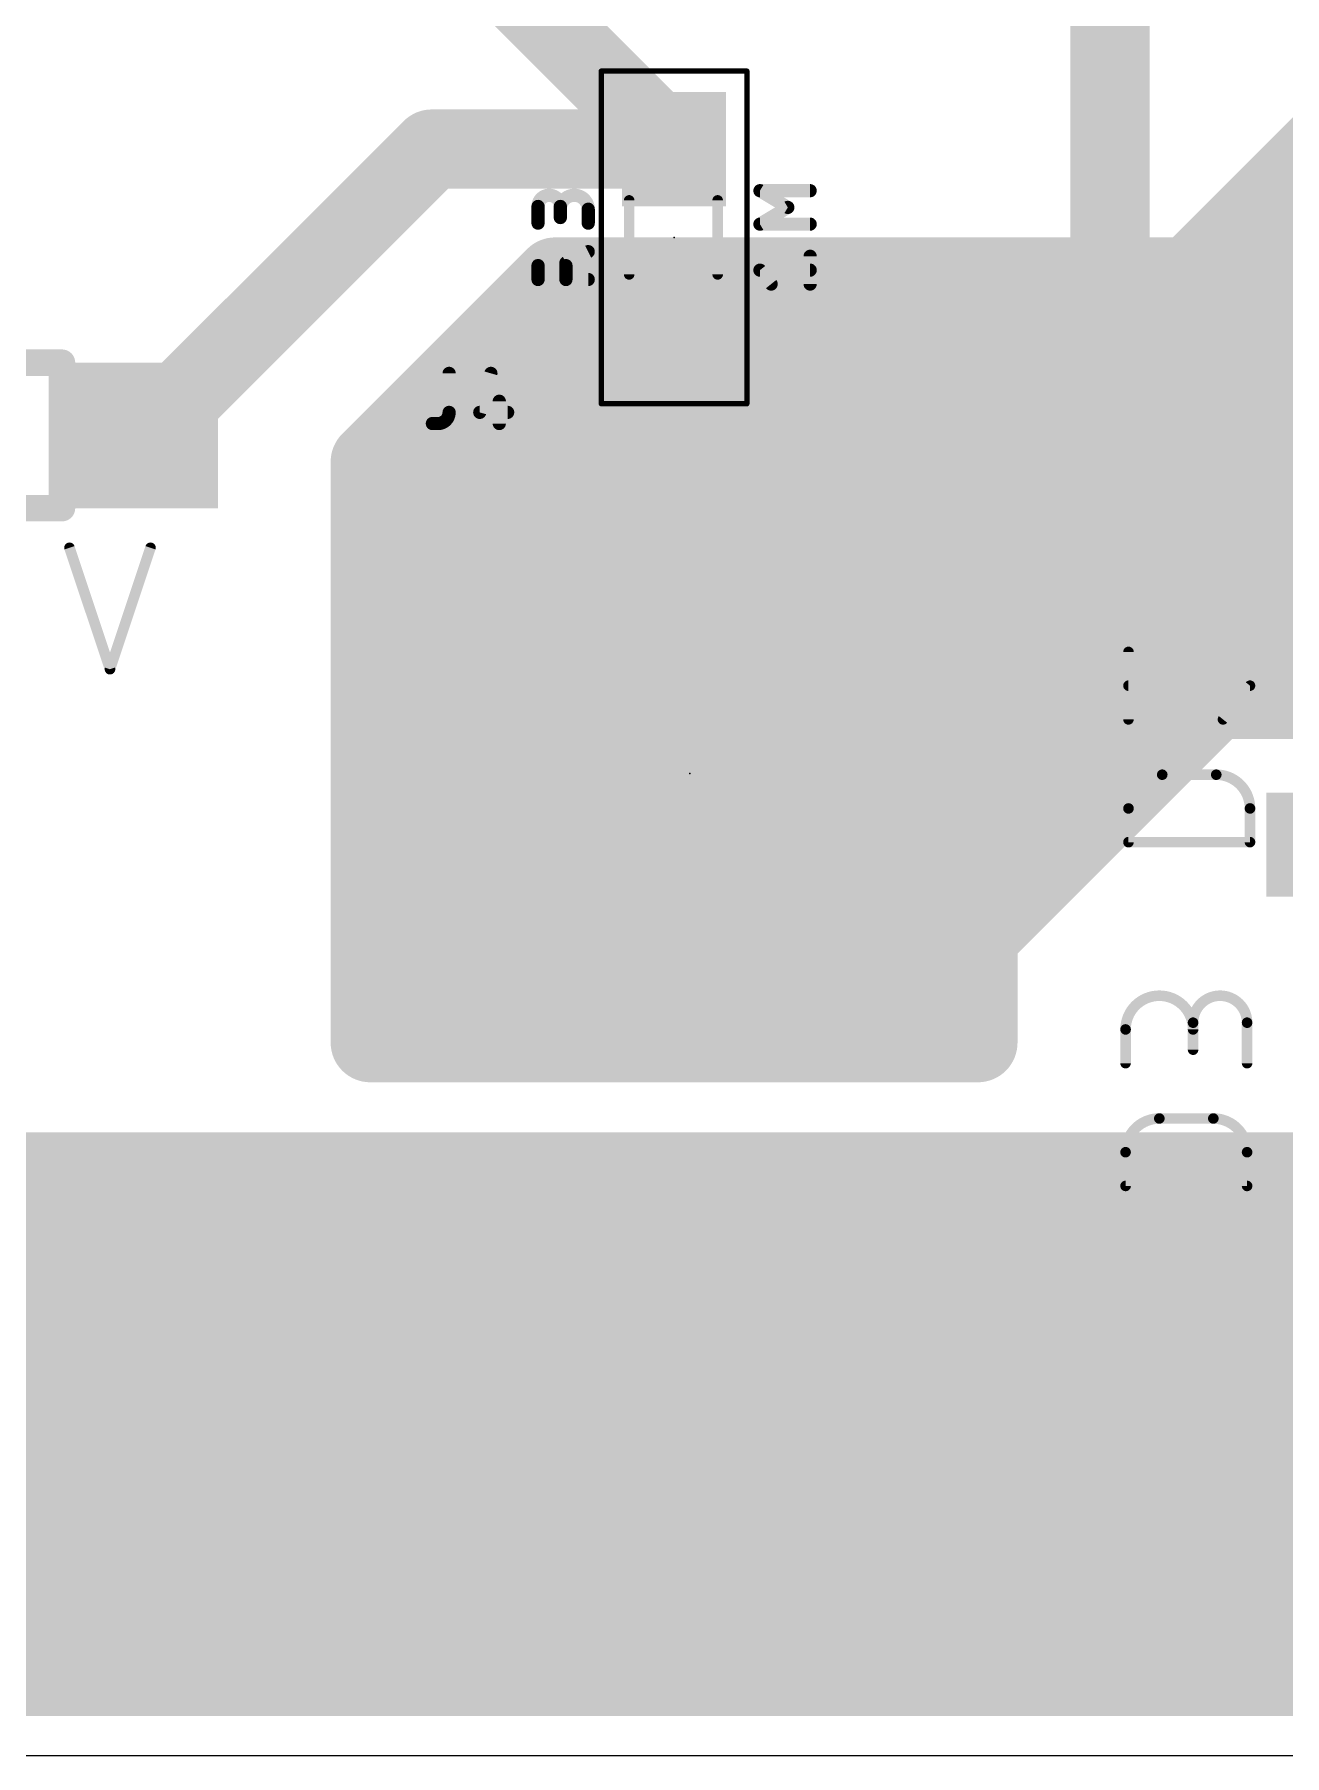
# Model space of a CAD drawing. Extents: x 0 to 6.01, y 0 to 3.
# Drawn here: x 0.733 to 1.206, y 0 to 0.652 of the extents above; entities that cross this region are included whole.
import ezdxf

# ---------------------------------------------------------------- set-up
doc = ezdxf.new("R2010")
doc.units = 0
for name, color, linetype in [('1', 12, 'CONTINUOUS'), ('16', 132, 'CONTINUOUS'), ('17', 110, 'CONTINUOUS'), ('20', 31, 'CONTINUOUS'), ('21', 253, 'CONTINUOUS'), ('23', 53, 'CONTINUOUS'), ('25', 253, 'CONTINUOUS'), ('26', 253, 'CONTINUOUS'), ('27', 253, 'CONTINUOUS'), ('39', 12, 'CONTINUOUS'), ('51', 253, 'CONTINUOUS')]:
    doc.layers.add(name, color=color, linetype=linetype)

# ---------------------------------------------------------------- blocks, each defined once
blk = doc.blocks.new('RECT')
blk.add_solid([(-0.5, -0.5), (0.5, -0.5), (-0.5, 0.5), (0.5, 0.5)])
blk = doc.blocks.new('ROUNDP')
at = {"const_width": 0.5}
blk.add_lwpolyline([(0, -0.25, 1), (0, 0.25, 1), (0, -0.25)], format="xyb", dxfattribs=at)

msp = doc.modelspace()

# ---------------------------------------------------------------- linework, layer by layer
at = {"layer": '1'}
for points, const_width in [([(0.975, 0.608465), (0.748, 0.835465)], 0.03), ([(1.17, 0.56), (1.23, 0.62)], 0.03), ([(0.774803, 0.5), (0.883268, 0.608465)], 0.03), ([(0.883268, 0.608465), (0.975, 0.608465)], 0.03), ([(1.21, 0.6), (1.39, 0.6)], 0.03), ([(1.18, 0.57), (1.4, 0.57)], 0.03), ([(0.86, 0.49), (0.93, 0.56)], 0.03), ([(0.93, 0.56), (1.17, 0.56)], 0.03), ([(0.91, 0.54), (2.28, 0.54)], 0.03), ([(0.88, 0.51), (2.31, 0.51)], 0.03), ([(0.86, 0.27), (0.86, 0.49)], 0.03), ([(0.86, 0.48), (2.32, 0.48)], 0.03), ([(0.86, 0.45), (2.32, 0.45)], 0.03), ([(0.86, 0.42), (2.32, 0.42)], 0.03), ([(1.18, 0.4), (1.09, 0.31)], 0.03), ([(2.32, 0.4), (1.18, 0.4)], 0.03), ([(0.86, 0.39), (1.17, 0.39)], 0.03), ([(0.86, 0.36), (1.14, 0.36)], 0.03), ([(0.86, 0.33), (1.11, 0.33)], 0.03), ([(1.09, 0.31), (1.09, 0.27)], 0.03), ([(0.86, 0.3), (1.09, 0.3)], 0.03), ([(1.09, 0.27), (0.86, 0.27)], 0.03), ([(0.86, 0.27), (1.09, 0.27)], 0.03), ([(0.693265, 0.2201), (4.1951, 0.2201)], 0.032), ([(0.577, 0.192), (4.642, 0.192)], 0.032), ([(0.68807, 0.16), (4.61, 0.16)], 0.032), ([(0.672782, 0.128), (4.578, 0.128)], 0.032), ([(0.643494, 0.096), (4.546, 0.096)], 0.032), ([(0.395, 0.064), (4.514, 0.064)], 0.032), ([(0.395, 0.032), (4.482, 0.032)], 0.032), ([(4.481, 0.031), (0.395, 0.031)], 0.032)]:
    msp.add_lwpolyline(points, dxfattribs=dict(at, const_width=const_width))
at = {"layer": '1', "const_width": 0.015}
for points in [[(0.883268, 0.615965, 1), (0.883268, 0.600965)], [(0.888571, 0.603161, 1), (0.877964, 0.613768)], [(0.969697, 0.603161, 1), (0.980303, 0.613768)], [(0.975, 0.600965, 1), (0.975, 0.615965)], [(1.21, 0.6075, 1), (1.21, 0.5925)], [(1.18, 0.5775, 1), (1.18, 0.5625)], [(0.93, 0.5675, 1), (0.93, 0.5525)], [(0.935303, 0.554697, 1), (0.924697, 0.565303)], [(1.17, 0.5525, 1), (1.17, 0.5675)], [(1.164697, 0.565303, 1), (1.175303, 0.554697)], [(0.91, 0.5475, 1), (0.91, 0.5325)], [(0.88, 0.5175, 1), (0.88, 0.5025)], [(0.7695, 0.505303, 1), (0.780106, 0.494697)], [(0.8675, 0.49, 1), (0.8525, 0.49)], [(0.854697, 0.495303, 1), (0.865303, 0.484697)], [(0.86, 0.4875, 1), (0.86, 0.4725)], [(0.86, 0.4575, 1), (0.86, 0.4425)], [(0.86, 0.4275, 1), (0.86, 0.4125)], [(1.18, 0.4075, 1), (1.18, 0.3925)], [(1.185303, 0.394697, 1), (1.174697, 0.405303)], [(0.86, 0.3975, 1), (0.86, 0.3825)], [(1.17, 0.3825, 1), (1.17, 0.3975)], [(0.86, 0.3675, 1), (0.86, 0.3525)], [(1.14, 0.3525, 1), (1.14, 0.3675)], [(0.86, 0.3375, 1), (0.86, 0.3225)], [(1.11, 0.3225, 1), (1.11, 0.3375)], [(1.0975, 0.31, 1), (1.0825, 0.31)], [(1.084697, 0.315303, 1), (1.095303, 0.304697)], [(0.86, 0.3075, 1), (0.86, 0.2925)], [(1.09, 0.2925, 1), (1.09, 0.3075)], [(0.86, 0.2775, 1), (0.86, 0.2625)], [(0.86, 0.2775, 1), (0.86, 0.2625)], [(1.09, 0.2625, 1), (1.09, 0.2775)], [(1.09, 0.2625, 1), (1.09, 0.2775)], [(0.8525, 0.27, 1), (0.8675, 0.27)], [(1.0825, 0.27, 1), (1.0975, 0.27)]]:
    msp.add_lwpolyline(points, format="xyb", dxfattribs=at)
at = {"layer": '16', "const_width": 0.03}
for points in [[(1.14, 0.67), (1.14, 0.525709)], [(1.283307, 0.382402), (1.14, 0.525709)]]:
    msp.add_lwpolyline(points, dxfattribs=at)
at = {"layer": '16', "const_width": 0.015}
for points in [[(1.145303, 0.531012, 1), (1.134697, 0.520405)], [(1.1325, 0.525709, 1), (1.1475, 0.525709)]]:
    msp.add_lwpolyline(points, format="xyb", dxfattribs=at)
at = {"layer": '20'}
msp.add_line((0, 0), (6, 0), dxfattribs=at)
at = {"layer": '21', "const_width": 0.005}
msp.add_lwpolyline([(0.981, 0.260197, 1), (0.981, 0.483803, 1), (0.981, 0.260197)], format="xyb", dxfattribs=at)
at = {"layer": '23'}
for p in [(0.975, 0.575), (0.981, 0.372)]:
    msp.add_point(p, dxfattribs=at)
at = {"layer": '25'}
for points, const_width in [([(0.931944, 0.58673, 1), (0.9235, 0.58673)], 0.005), ([(0.9425, 0.585674, 1), (0.931944, 0.585674)], 0.005), ([(0.92475, 0.58673, 1), (0.92225, 0.58673)], 0.0025), ([(0.92225, 0.58673, 1), (0.92475, 0.58673)], 0.0025), ([(0.930694, 0.58673, 1), (0.933194, 0.58673)], 0.0025), ([(0.930694, 0.585674, 1), (0.933194, 0.585674)], 0.0025), ([(0.933195, 0.58673, 1), (0.930695, 0.58673)], 0.0025), ([(0.94375, 0.585674, 1), (0.94125, 0.585674)], 0.0025), ([(0.94125, 0.585674, 1), (0.94375, 0.585674)], 0.0025), ([(0.92225, 0.580397, 1), (0.92475, 0.580397)], 0.0025), ([(0.930695, 0.582508, 1), (0.933195, 0.582508)], 0.0025), ([(0.94125, 0.580397, 1), (0.94375, 0.580397)], 0.0025), ([(0.934056, 0.564325, 1), (0.9235, 0.564325)], 0.005), ([(0.933497, 0.566499, 1), (0.934615, 0.564263)], 0.0025), ([(0.943059, 0.568485, 1), (0.941941, 0.570721)], 0.0025), ([(0.92475, 0.564325, 1), (0.92225, 0.564325)], 0.0025), ([(0.92225, 0.564325, 1), (0.92475, 0.564325)], 0.0025), ([(0.9235, 0.560298, 1), (0.9235, 0.557798)], 0.0025), ([(0.935306, 0.564325, 1), (0.932806, 0.564325)], 0.0025), ([(0.932806, 0.564325, 1), (0.935306, 0.564325)], 0.0025), ([(0.9425, 0.557798, 1), (0.9425, 0.560298)], 0.0025), ([(0.92225, 0.559048, 1), (0.92475, 0.559048)], 0.0025), ([(0.932806, 0.559048, 1), (0.935306, 0.559048)], 0.0025), ([(0.891083, 0.5235, 1), (0.888583, 0.5235)], 0.0025), ([(0.906863, 0.523157, 1), (0.90446, 0.523843)], 0.0025), ([(0.910078, 0.512944, 1), (0.907578, 0.512944)], 0.0025), ([(0.885611, 0.5045, 0.414214), (0.889833, 0.508722)], 0.005), ([(0.891083, 0.508722, 1), (0.888583, 0.508722)], 0.0025), ([(0.888583, 0.508722, 1), (0.891083, 0.508722)], 0.0025), ([(0.901439, 0.509972, 1), (0.901439, 0.507472)], 0.0025), ([(0.900237, 0.509066, 1), (0.902641, 0.508379)], 0.0025), ([(0.911995, 0.507472, 1), (0.911995, 0.509972)], 0.0025), ([(0.8835, 0.50575, 1), (0.8835, 0.50325)], 0.0025), ([(0.885611, 0.50575, 1), (0.885611, 0.50325)], 0.0025), ([(0.885611, 0.50325, 1), (0.885611, 0.50575)], 0.0025), ([(0.907578, 0.5045, 1), (0.910078, 0.5045)], 0.0025)]:
    msp.add_lwpolyline(points, format="xyb", dxfattribs=dict(at, const_width=const_width))
at = {"layer": '25', "const_width": 0.005}
for points in [[(0.9235, 0.580397), (0.9235, 0.58673)], [(0.931945, 0.58673), (0.931945, 0.582508)], [(0.9425, 0.580397), (0.9425, 0.585674)], [(0.9425, 0.569603), (0.934056, 0.565381)], [(0.9235, 0.559048), (0.9235, 0.564325)], [(0.9425, 0.559048), (0.9235, 0.559048)], [(0.934056, 0.564325), (0.934056, 0.559048)], [(0.889833, 0.5235), (0.889833, 0.508722)], [(0.905662, 0.5235), (0.901439, 0.508722)], [(0.908828, 0.512944), (0.908828, 0.5045)], [(0.901439, 0.508722), (0.911995, 0.508722)], [(0.885611, 0.5045), (0.8835, 0.5045)]]:
    msp.add_lwpolyline(points, dxfattribs=at)
at = {"layer": '26', "const_width": 0.004}
for points in [[(1.147, 0.392445), (1.147, 0.418)], [(1.193, 0.405222), (1.147, 0.405222)], [(1.182778, 0.392445), (1.193, 0.405222)], [(1.180222, 0.3715), (1.159778, 0.3715)], [(1.147, 0.358722), (1.147, 0.345945)], [(1.193, 0.345945), (1.193, 0.358722)], [(1.147, 0.345945), (1.193, 0.345945)], [(1.1459, 0.262244), (1.1459, 0.275022)], [(1.171455, 0.277578), (1.171455, 0.267356)], [(1.1919, 0.262244), (1.1919, 0.277578)], [(1.179122, 0.2413), (1.158678, 0.2413)], [(1.1459, 0.228522), (1.1459, 0.215745)], [(1.1919, 0.215745), (1.1919, 0.228522)], [(1.1459, 0.215745), (1.1919, 0.215745)]]:
    msp.add_lwpolyline(points, dxfattribs=at)
at = {"layer": '26'}
for points, const_width in [([(1.148, 0.418, 1), (1.146, 0.418)], 0.002), ([(1.147, 0.406222, 1), (1.147, 0.404222)], 0.002), ([(1.193781, 0.404597, 1), (1.192219, 0.405847)], 0.002), ([(1.193, 0.404222, 1), (1.193, 0.406222)], 0.002), ([(1.146, 0.392445, 1), (1.148, 0.392445)], 0.002), ([(1.181997, 0.393069, 1), (1.183559, 0.39182)], 0.002), ([(1.159778, 0.3715, 0.414214), (1.147, 0.358722)], 0.004), ([(1.159778, 0.3725, 1), (1.159778, 0.3705)], 0.002), ([(1.159778, 0.3705, 1), (1.159778, 0.3725)], 0.002), ([(1.193, 0.358722, 0.414214), (1.180222, 0.3715)], 0.004), ([(1.180222, 0.3725, 1), (1.180222, 0.3705)], 0.002), ([(1.180222, 0.3705, 1), (1.180222, 0.3725)], 0.002), ([(1.148, 0.358722, 1), (1.146, 0.358722)], 0.002), ([(1.146, 0.358722, 1), (1.148, 0.358722)], 0.002), ([(1.194, 0.358722, 1), (1.192, 0.358722)], 0.002), ([(1.192, 0.358722, 1), (1.194, 0.358722)], 0.002), ([(1.147, 0.346945, 1), (1.147, 0.344945)], 0.002), ([(1.146, 0.345945, 1), (1.148, 0.345945)], 0.002), ([(1.192, 0.345945, 1), (1.194, 0.345945)], 0.002), ([(1.193, 0.344945, 1), (1.193, 0.346945)], 0.002), ([(1.171455, 0.275022, 1), (1.1459, 0.275022)], 0.004), ([(1.1919, 0.277578, 1), (1.171455, 0.277578)], 0.004), ([(1.1469, 0.275022, 1), (1.1449, 0.275022)], 0.002), ([(1.1449, 0.275022, 1), (1.1469, 0.275022)], 0.002), ([(1.172455, 0.277578, 1), (1.170455, 0.277578)], 0.002), ([(1.170455, 0.277578, 1), (1.172455, 0.277578)], 0.002), ([(1.170455, 0.275022, 1), (1.172455, 0.275022)], 0.002), ([(1.1929, 0.277578, 1), (1.1909, 0.277578)], 0.002), ([(1.1909, 0.277578, 1), (1.1929, 0.277578)], 0.002), ([(1.170455, 0.267356, 1), (1.172455, 0.267356)], 0.002), ([(1.1449, 0.262244, 1), (1.1469, 0.262244)], 0.002), ([(1.1909, 0.262244, 1), (1.1929, 0.262244)], 0.002), ([(1.158678, 0.2413, 0.414214), (1.1459, 0.228522)], 0.004), ([(1.158678, 0.2423, 1), (1.158678, 0.2403)], 0.002), ([(1.158678, 0.2403, 1), (1.158678, 0.2423)], 0.002), ([(1.1919, 0.228522, 0.414214), (1.179122, 0.2413)], 0.004), ([(1.179122, 0.2423, 1), (1.179122, 0.2403)], 0.002), ([(1.179122, 0.2403, 1), (1.179122, 0.2423)], 0.002), ([(1.1469, 0.228522, 1), (1.1449, 0.228522)], 0.002), ([(1.1449, 0.228522, 1), (1.1469, 0.228522)], 0.002), ([(1.1929, 0.228522, 1), (1.1909, 0.228522)], 0.002), ([(1.1909, 0.228522, 1), (1.1929, 0.228522)], 0.002), ([(1.1459, 0.216745, 1), (1.1459, 0.214745)], 0.002), ([(1.1449, 0.215745, 1), (1.1469, 0.215745)], 0.002), ([(1.1909, 0.215745, 1), (1.1929, 0.215745)], 0.002), ([(1.1919, 0.214745, 1), (1.1919, 0.216745)], 0.002)]:
    msp.add_lwpolyline(points, format="xyb", dxfattribs=dict(at, const_width=const_width))
at = {"layer": '27'}
for points, const_width in [([(1.018056, 0.586352), (1.0075, 0.592686)], 0.005), ([(1.0075, 0.592686), (1.0265, 0.592686)], 0.005), ([(1.0075, 0.580019), (1.018056, 0.586352)], 0.005), ([(1.0265, 0.580019), (1.0075, 0.580019)], 0.005), ([(1.0265, 0.557315), (1.0265, 0.56787)], 0.005), ([(1.011722, 0.557315), (1.0075, 0.562592)], 0.005), ([(1.0075, 0.562592), (1.0265, 0.562592)], 0.005), ([(0.746137, 0.457449), (0.76147, 0.411449)], 0.004), ([(0.76147, 0.411449), (0.776804, 0.457449)], 0.004)]:
    msp.add_lwpolyline(points, dxfattribs=dict(at, const_width=const_width))
for points, const_width in [([(1.0075, 0.593936, 1), (1.0075, 0.591436)], 0.0025), ([(1.008143, 0.593757, 1), (1.006857, 0.591614)], 0.0025), ([(1.0265, 0.591436, 1), (1.0265, 0.593936)], 0.0025), ([(1.018699, 0.58528, 1), (1.017412, 0.587424)], 0.0025), ([(1.017412, 0.58528, 1), (1.018699, 0.587424)], 0.0025), ([(1.0075, 0.581269, 1), (1.0075, 0.578769)], 0.0025), ([(1.006857, 0.581091, 1), (1.008143, 0.578947)], 0.0025), ([(1.0265, 0.578769, 1), (1.0265, 0.581269)], 0.0025), ([(1.02775, 0.56787, 1), (1.02525, 0.56787)], 0.0025), ([(1.008476, 0.563373, 1), (1.006524, 0.561811)], 0.0025), ([(1.0075, 0.563842, 1), (1.0075, 0.561342)], 0.0025), ([(1.0265, 0.561342, 1), (1.0265, 0.563842)], 0.0025), ([(1.010746, 0.556534, 1), (1.012698, 0.558095)], 0.0025), ([(1.02525, 0.557315, 1), (1.02775, 0.557315)], 0.0025), ([(0.747086, 0.457765, 1), (0.745188, 0.457133)], 0.002), ([(0.777752, 0.457133, 1), (0.775855, 0.457765)], 0.002), ([(0.760522, 0.411765, 1), (0.762419, 0.411133)], 0.002), ([(0.760522, 0.411133, 1), (0.762419, 0.411765)], 0.002)]:
    msp.add_lwpolyline(points, format="xyb", dxfattribs=dict(at, const_width=const_width))
at = {"layer": '39', "const_width": 0.002}
for points in [[(0.947441, 0.512008), (0.947441, 0.637992)], [(0.947441, 0.637992), (1.002559, 0.637992)], [(1.002559, 0.637992), (1.002559, 0.512008)], [(1.002559, 0.512008), (0.947441, 0.512008)]]:
    msp.add_lwpolyline(points, dxfattribs=at)
at = {"layer": '39', "const_width": 0.001}
for points in [[(0.947941, 0.637992, 1), (0.946941, 0.637992)], [(0.947441, 0.638492, 1), (0.947441, 0.637492)], [(1.003059, 0.637992, 1), (1.002059, 0.637992)], [(1.002559, 0.637492, 1), (1.002559, 0.638492)], [(0.947441, 0.512508, 1), (0.947441, 0.511508)], [(0.946941, 0.512008, 1), (0.947941, 0.512008)], [(1.002059, 0.512008, 1), (1.003059, 0.512008)], [(1.002559, 0.511508, 1), (1.002559, 0.512508)]]:
    msp.add_lwpolyline(points, format="xyb", dxfattribs=at)
at = {"layer": '51'}
for points, const_width in [([(0.957992, 0.560984), (0.957992, 0.589016)], 0.004), ([(0.991496, 0.560984), (0.991496, 0.589016)], 0.004), ([(0.656693, 0.527559), (0.743307, 0.527559)], 0.01), ([(0.743307, 0.527559), (0.743307, 0.472441)], 0.01), ([(0.743307, 0.472441), (0.656693, 0.472441)], 0.01)]:
    msp.add_lwpolyline(points, dxfattribs=dict(at, const_width=const_width))
for points, const_width in [([(0.958992, 0.589016, 1), (0.956992, 0.589016)], 0.002), ([(0.992496, 0.589016, 1), (0.990496, 0.589016)], 0.002), ([(0.956992, 0.560984, 1), (0.958992, 0.560984)], 0.002), ([(0.990496, 0.560984, 1), (0.992496, 0.560984)], 0.002), ([(0.745807, 0.527559, 1), (0.740807, 0.527559)], 0.005), ([(0.743307, 0.525059, 1), (0.743307, 0.530059)], 0.005), ([(0.743307, 0.469941, 1), (0.743307, 0.474941)], 0.005), ([(0.740807, 0.472441, 1), (0.745807, 0.472441)], 0.005)]:
    msp.add_lwpolyline(points, format="xyb", dxfattribs=dict(at, const_width=const_width))

# ---------------------------------------------------------------- block references
at = {"layer": '1', "xscale": 0.043307, "yscale": 0.03937, "rotation": 90}
for p in [(0.975, 0.608465), (0.975, 0.541535)]:
    msp.add_blockref('RECT', p, dxfattribs=at)
at = {"layer": '1', "xscale": 0.055118, "yscale": 0.055118}
msp.add_blockref('RECT', (0.774803, 0.5), dxfattribs=at)
at = {"layer": '16', "xscale": 0.03937, "yscale": 0.055118, "rotation": 270}
for p in [(1.226693, 0.345), (1.225593, 0.2148)]:
    msp.add_blockref('RECT', p, dxfattribs=at)
at = {"layer": '17', "xscale": 0.215, "yscale": 0.215}
msp.add_blockref('ROUNDP', (0.981, 0.372), dxfattribs=at)
msp.add_blockref('ROUNDP', (0.981, 0.372), dxfattribs=at)
at = {"layer": '51', "xscale": 0.019689, "yscale": 0.037402, "rotation": 90}
for p in [(0.974799, 0.597844), (0.974799, 0.551844)]:
    msp.add_blockref('RECT', p, dxfattribs=at)
at = {"layer": '51', "xscale": 0.029528, "yscale": 0.033465}
msp.add_blockref('RECT', (0.762008, 0.499016), dxfattribs=at)

doc.saveas('drawing.dxf')
